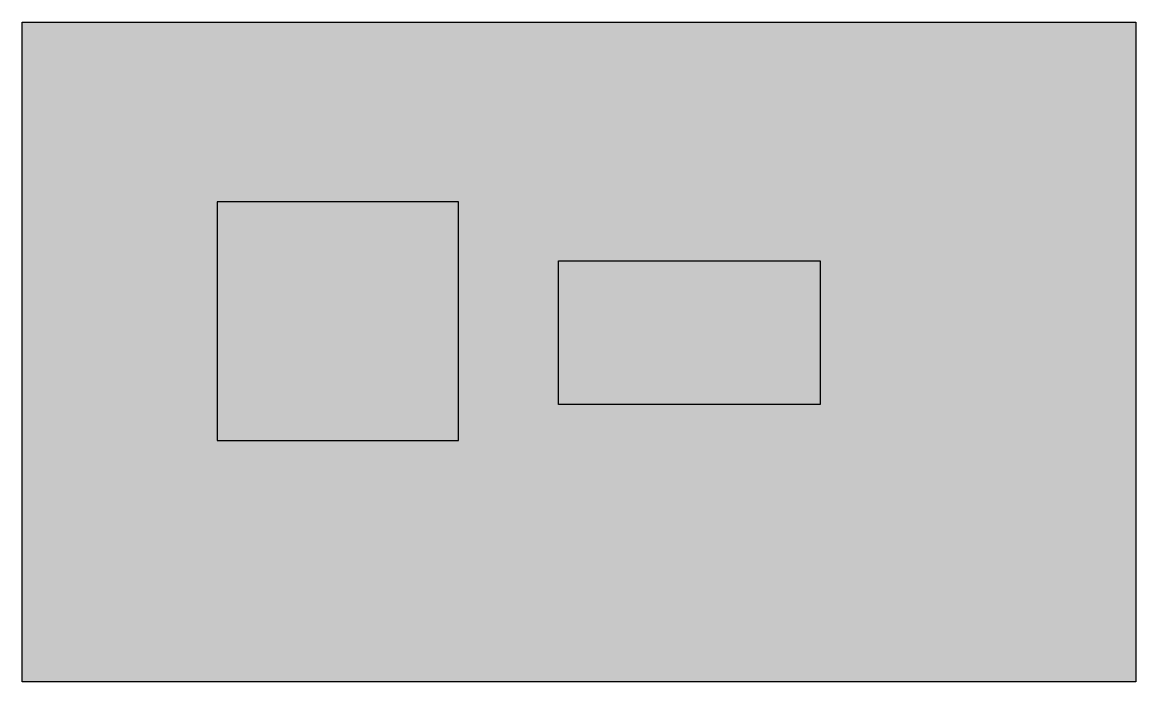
# Model space of a CAD drawing. Header units: millimetres. Extents: x 1579 to 3476, y 2288 to 3411.
import ezdxf

# ---------------------------------------------------------------- set-up
doc = ezdxf.new("R2010")
doc.units = ezdxf.units.MM

msp = doc.modelspace()

# ---------------------------------------------------------------- hatches: boundary and pattern name
h = msp.add_hatch(color=4)
h.dxf.hatch_style = 1
h.paths.add_polyline_path([(3475.9, 3411.2), (1578.7, 3411.2), (1578.7, 2288.1), (3475.9, 2288.1)])

# ---------------------------------------------------------------- linework, layer by layer
for points in [[(1578.7, 3411.2), (3475.9, 3411.2), (3475.9, 2288.1), (1578.7, 2288.1)], [(2321.9, 3105.3), (1911, 3105.3), (1911, 2698.9), (2321.9, 2698.9)], [(2492.4, 3004.8), (2938.2, 3004.8), (2938.2, 2760), (2492.4, 2760)]]:
    msp.add_lwpolyline(points, close=True)

doc.saveas('drawing.dxf')
